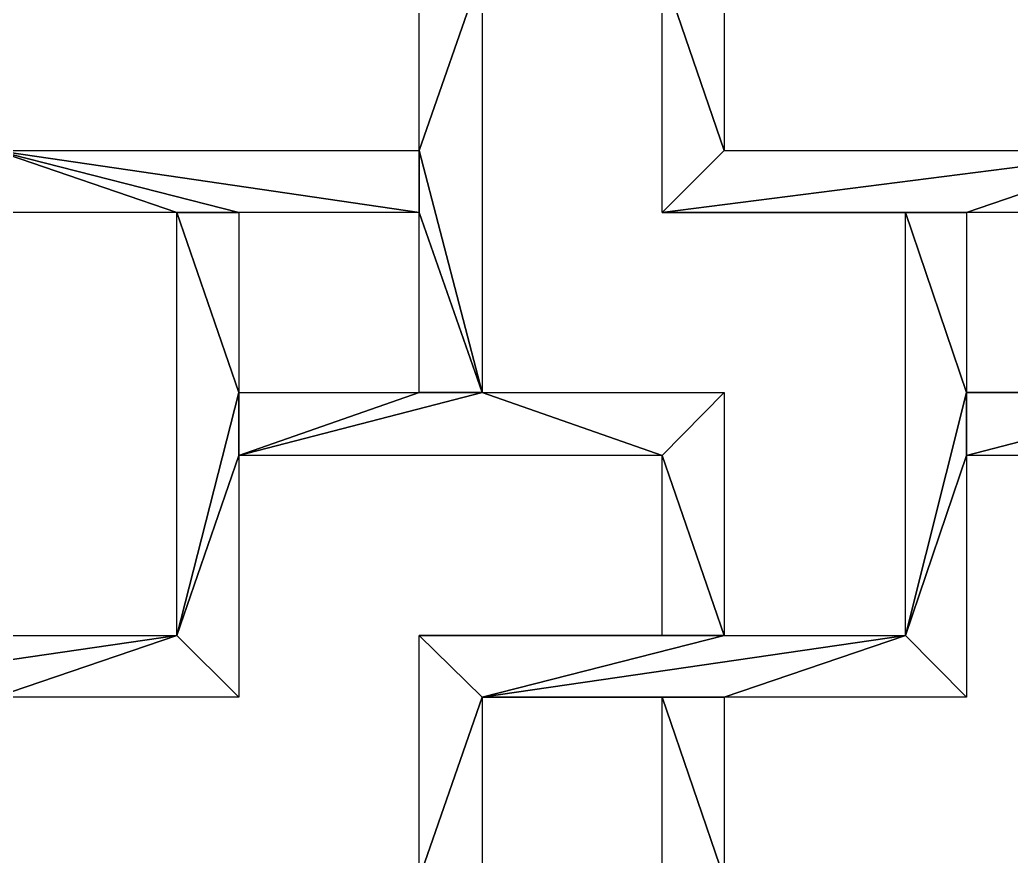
# Model space of a CAD drawing. Header units: centimetres. Extents: x -27.5 to -18.9, y -9.4 to 9.5.
# Drawn here: x -24.97 to -23.065, y 2.455 to 4.063 of the extents above; entities that cross this region are included whole.
import ezdxf

# ---------------------------------------------------------------- set-up
doc = ezdxf.new("R2010")
doc.units = ezdxf.units.CM
doc.header["$MEASUREMENT"] = 0
doc.layers.add('layer 1', color=7, linetype='Continuous')

msp = doc.modelspace()

# ---------------------------------------------------------------- linework, layer by layer
at = {"layer": 'layer 1', "color": 250}
for points in [[(-24.20296, 4.27908), (-24.20296, 4.27908), (-24.20296, 3.81177), (-24.20296, 3.81177), (-24.20296, 3.81177), (-24.20296, 3.81177), (-24.0818, 4.16008), (-24.0818, 4.16008), (-24.0818, 4.16008), (-24.0818, 4.16008), (-24.20296, 4.27908), (-24.20296, 4.27908)], [(-24.20296, 4.27908), (-24.20296, 4.27908), (-24.20296, 3.81177), (-24.20296, 3.81177), (-24.20296, 3.81177), (-24.20296, 3.81177), (-24.0818, 4.16008), (-24.0818, 4.16008), (-24.0818, 4.16008), (-24.0818, 4.16008), (-24.20296, 4.27908), (-24.20296, 4.27908)], [(-24.0818, 4.16008), (-24.0818, 4.16008), (-24.20296, 3.81177), (-24.20296, 3.81177), (-24.20296, 3.81177), (-24.20296, 3.81177), (-24.0818, 3.34667), (-24.0818, 3.34667), (-24.0818, 3.34667), (-24.0818, 3.34667), (-24.0818, 4.16008), (-24.0818, 4.16008)], [(-24.0818, 4.16008), (-24.0818, 4.16008), (-24.20296, 3.81177), (-24.20296, 3.81177), (-24.20296, 3.81177), (-24.20296, 3.81177), (-24.0818, 3.34667), (-24.0818, 3.34667), (-24.0818, 3.34667), (-24.0818, 3.34667), (-24.0818, 4.16008), (-24.0818, 4.16008)], [(-23.73551, 4.16008), (-23.73551, 4.16008), (-23.73551, 3.69282), (-23.73551, 3.69282), (-23.73551, 3.69282), (-23.73551, 3.69282), (-23.6165, 3.81177), (-23.6165, 3.81177), (-23.6165, 3.81177), (-23.6165, 3.81177), (-23.73551, 4.16008), (-23.73551, 4.16008)], [(-23.73551, 4.16008), (-23.73551, 4.16008), (-23.73551, 3.69282), (-23.73551, 3.69282), (-23.73551, 3.69282), (-23.73551, 3.69282), (-23.6165, 3.81177), (-23.6165, 3.81177), (-23.6165, 3.81177), (-23.6165, 3.81177), (-23.73551, 4.16008), (-23.73551, 4.16008)], [(-23.6165, 4.16008), (-23.6165, 4.16008), (-23.73551, 4.16008), (-23.73551, 4.16008), (-23.73551, 4.16008), (-23.73551, 4.16008), (-23.6165, 3.81177), (-23.6165, 3.81177), (-23.6165, 3.81177), (-23.6165, 3.81177), (-23.6165, 4.16008), (-23.6165, 4.16008)], [(-23.6165, 4.16008), (-23.6165, 4.16008), (-23.73551, 4.16008), (-23.73551, 4.16008), (-23.73551, 4.16008), (-23.73551, 4.16008), (-23.6165, 3.81177), (-23.6165, 3.81177), (-23.6165, 3.81177), (-23.6165, 3.81177), (-23.6165, 4.16008), (-23.6165, 4.16008)], [(-25.01671, 3.81177), (-25.01671, 3.81177), (-25.1336, 3.69282), (-25.1336, 3.69282), (-25.1336, 3.69282), (-25.1336, 3.69282), (-24.6683, 3.69282), (-24.6683, 3.69282), (-24.6683, 3.69282), (-24.6683, 3.69282), (-25.01671, 3.81177), (-25.01671, 3.81177)], [(-25.01671, 3.81177), (-25.01671, 3.81177), (-25.1336, 3.69282), (-25.1336, 3.69282), (-25.1336, 3.69282), (-25.1336, 3.69282), (-24.6683, 3.69282), (-24.6683, 3.69282), (-24.6683, 3.69282), (-24.6683, 3.69282), (-25.01671, 3.81177), (-25.01671, 3.81177)], [(-25.01671, 3.81177), (-25.01671, 3.81177), (-24.54926, 3.69282), (-24.54926, 3.69282), (-24.54926, 3.69282), (-24.54926, 3.69282), (-24.20296, 3.69282), (-24.20296, 3.69282), (-24.20296, 3.69282), (-24.20296, 3.69282), (-25.01671, 3.81177), (-25.01671, 3.81177)], [(-25.01671, 3.81177), (-25.01671, 3.81177), (-24.54926, 3.69282), (-24.54926, 3.69282), (-24.54926, 3.69282), (-24.54926, 3.69282), (-24.20296, 3.69282), (-24.20296, 3.69282), (-24.20296, 3.69282), (-24.20296, 3.69282), (-25.01671, 3.81177), (-25.01671, 3.81177)], [(-25.01671, 3.81177), (-25.01671, 3.81177), (-24.6683, 3.69282), (-24.6683, 3.69282), (-24.6683, 3.69282), (-24.6683, 3.69282), (-24.54926, 3.69282), (-24.54926, 3.69282), (-24.54926, 3.69282), (-24.54926, 3.69282), (-25.01671, 3.81177), (-25.01671, 3.81177)], [(-25.01671, 3.81177), (-25.01671, 3.81177), (-24.6683, 3.69282), (-24.6683, 3.69282), (-24.6683, 3.69282), (-24.6683, 3.69282), (-24.54926, 3.69282), (-24.54926, 3.69282), (-24.54926, 3.69282), (-24.54926, 3.69282), (-25.01671, 3.81177), (-25.01671, 3.81177)], [(-24.20296, 3.81177), (-24.20296, 3.81177), (-25.01671, 3.81177), (-25.01671, 3.81177), (-25.01671, 3.81177), (-25.01671, 3.81177), (-24.20296, 3.69282), (-24.20296, 3.69282), (-24.20296, 3.69282), (-24.20296, 3.69282), (-24.20296, 3.81177), (-24.20296, 3.81177)], [(-24.20296, 3.81177), (-24.20296, 3.81177), (-25.01671, 3.81177), (-25.01671, 3.81177), (-25.01671, 3.81177), (-25.01671, 3.81177), (-24.20296, 3.69282), (-24.20296, 3.69282), (-24.20296, 3.69282), (-24.20296, 3.69282), (-24.20296, 3.81177), (-24.20296, 3.81177)], [(-24.20296, 3.81177), (-24.20296, 3.81177), (-24.20296, 3.69282), (-24.20296, 3.69282), (-24.20296, 3.69282), (-24.20296, 3.69282), (-24.0818, 3.34667), (-24.0818, 3.34667), (-24.0818, 3.34667), (-24.0818, 3.34667), (-24.20296, 3.81177), (-24.20296, 3.81177)], [(-24.20296, 3.81177), (-24.20296, 3.81177), (-24.20296, 3.69282), (-24.20296, 3.69282), (-24.20296, 3.69282), (-24.20296, 3.69282), (-24.0818, 3.34667), (-24.0818, 3.34667), (-24.0818, 3.34667), (-24.0818, 3.34667), (-24.20296, 3.81177), (-24.20296, 3.81177)], [(-22.80275, 3.81177), (-22.80275, 3.81177), (-23.73551, 3.69282), (-23.73551, 3.69282), (-23.73551, 3.69282), (-23.73551, 3.69282), (-23.15117, 3.69282), (-23.15117, 3.69282), (-23.15117, 3.69282), (-23.15117, 3.69282), (-22.80275, 3.81177), (-22.80275, 3.81177)], [(-22.80275, 3.81177), (-22.80275, 3.81177), (-23.73551, 3.69282), (-23.73551, 3.69282), (-23.73551, 3.69282), (-23.73551, 3.69282), (-23.15117, 3.69282), (-23.15117, 3.69282), (-23.15117, 3.69282), (-23.15117, 3.69282), (-22.80275, 3.81177), (-22.80275, 3.81177)], [(-23.6165, 3.81177), (-23.6165, 3.81177), (-23.73551, 3.69282), (-23.73551, 3.69282), (-23.73551, 3.69282), (-23.73551, 3.69282), (-22.80275, 3.81177), (-22.80275, 3.81177), (-22.80275, 3.81177), (-22.80275, 3.81177), (-23.6165, 3.81177), (-23.6165, 3.81177)], [(-23.6165, 3.81177), (-23.6165, 3.81177), (-23.73551, 3.69282), (-23.73551, 3.69282), (-23.73551, 3.69282), (-23.73551, 3.69282), (-22.80275, 3.81177), (-22.80275, 3.81177), (-22.80275, 3.81177), (-22.80275, 3.81177), (-23.6165, 3.81177), (-23.6165, 3.81177)], [(-22.80275, 3.81177), (-22.80275, 3.81177), (-23.15117, 3.69282), (-23.15117, 3.69282), (-23.15117, 3.69282), (-23.15117, 3.69282), (-22.80275, 3.69282), (-22.80275, 3.69282), (-22.80275, 3.69282), (-22.80275, 3.69282), (-22.80275, 3.81177), (-22.80275, 3.81177)], [(-22.80275, 3.81177), (-22.80275, 3.81177), (-23.15117, 3.69282), (-23.15117, 3.69282), (-23.15117, 3.69282), (-23.15117, 3.69282), (-22.80275, 3.69282), (-22.80275, 3.69282), (-22.80275, 3.69282), (-22.80275, 3.69282), (-22.80275, 3.81177), (-22.80275, 3.81177)], [(-24.6683, 3.69282), (-24.6683, 3.69282), (-24.6683, 2.87941), (-24.6683, 2.87941), (-24.6683, 2.87941), (-24.6683, 2.87941), (-24.54926, 3.34667), (-24.54926, 3.34667), (-24.54926, 3.34667), (-24.54926, 3.34667), (-24.6683, 3.69282), (-24.6683, 3.69282)], [(-24.6683, 3.69282), (-24.6683, 3.69282), (-24.6683, 2.87941), (-24.6683, 2.87941), (-24.6683, 2.87941), (-24.6683, 2.87941), (-24.54926, 3.34667), (-24.54926, 3.34667), (-24.54926, 3.34667), (-24.54926, 3.34667), (-24.6683, 3.69282), (-24.6683, 3.69282)], [(-24.54926, 3.69282), (-24.54926, 3.69282), (-24.6683, 3.69282), (-24.6683, 3.69282), (-24.6683, 3.69282), (-24.6683, 3.69282), (-24.54926, 3.34667), (-24.54926, 3.34667), (-24.54926, 3.34667), (-24.54926, 3.34667), (-24.54926, 3.69282), (-24.54926, 3.69282)], [(-24.54926, 3.69282), (-24.54926, 3.69282), (-24.6683, 3.69282), (-24.6683, 3.69282), (-24.6683, 3.69282), (-24.6683, 3.69282), (-24.54926, 3.34667), (-24.54926, 3.34667), (-24.54926, 3.34667), (-24.54926, 3.34667), (-24.54926, 3.69282), (-24.54926, 3.69282)], [(-24.20296, 3.69282), (-24.20296, 3.69282), (-24.20296, 3.34667), (-24.20296, 3.34667), (-24.20296, 3.34667), (-24.20296, 3.34667), (-24.0818, 3.34667), (-24.0818, 3.34667), (-24.0818, 3.34667), (-24.0818, 3.34667), (-24.20296, 3.69282), (-24.20296, 3.69282)], [(-24.20296, 3.69282), (-24.20296, 3.69282), (-24.20296, 3.34667), (-24.20296, 3.34667), (-24.20296, 3.34667), (-24.20296, 3.34667), (-24.0818, 3.34667), (-24.0818, 3.34667), (-24.0818, 3.34667), (-24.0818, 3.34667), (-24.20296, 3.69282), (-24.20296, 3.69282)], [(-23.15117, 3.69282), (-23.15117, 3.69282), (-23.73551, 3.69282), (-23.73551, 3.69282), (-23.73551, 3.69282), (-23.73551, 3.69282), (-23.26805, 3.69282), (-23.26805, 3.69282), (-23.26805, 3.69282), (-23.26805, 3.69282), (-23.15117, 3.69282), (-23.15117, 3.69282)], [(-23.15117, 3.69282), (-23.15117, 3.69282), (-23.73551, 3.69282), (-23.73551, 3.69282), (-23.73551, 3.69282), (-23.73551, 3.69282), (-23.26805, 3.69282), (-23.26805, 3.69282), (-23.26805, 3.69282), (-23.26805, 3.69282), (-23.15117, 3.69282), (-23.15117, 3.69282)], [(-23.26805, 3.69282), (-23.26805, 3.69282), (-23.26805, 2.87941), (-23.26805, 2.87941), (-23.26805, 2.87941), (-23.26805, 2.87941), (-23.15117, 3.34667), (-23.15117, 3.34667), (-23.15117, 3.34667), (-23.15117, 3.34667), (-23.26805, 3.69282), (-23.26805, 3.69282)], [(-23.26805, 3.69282), (-23.26805, 3.69282), (-23.26805, 2.87941), (-23.26805, 2.87941), (-23.26805, 2.87941), (-23.26805, 2.87941), (-23.15117, 3.34667), (-23.15117, 3.34667), (-23.15117, 3.34667), (-23.15117, 3.34667), (-23.26805, 3.69282), (-23.26805, 3.69282)], [(-23.15117, 3.69282), (-23.15117, 3.69282), (-23.26805, 3.69282), (-23.26805, 3.69282), (-23.26805, 3.69282), (-23.26805, 3.69282), (-23.15117, 3.34667), (-23.15117, 3.34667), (-23.15117, 3.34667), (-23.15117, 3.34667), (-23.15117, 3.69282), (-23.15117, 3.69282)], [(-23.15117, 3.69282), (-23.15117, 3.69282), (-23.26805, 3.69282), (-23.26805, 3.69282), (-23.26805, 3.69282), (-23.26805, 3.69282), (-23.15117, 3.34667), (-23.15117, 3.34667), (-23.15117, 3.34667), (-23.15117, 3.34667), (-23.15117, 3.69282), (-23.15117, 3.69282)], [(-24.54926, 3.34667), (-24.54926, 3.34667), (-24.6683, 2.87941), (-24.6683, 2.87941), (-24.6683, 2.87941), (-24.6683, 2.87941), (-24.54926, 3.22556), (-24.54926, 3.22556), (-24.54926, 3.22556), (-24.54926, 3.22556), (-24.54926, 3.34667), (-24.54926, 3.34667)], [(-24.54926, 3.34667), (-24.54926, 3.34667), (-24.6683, 2.87941), (-24.6683, 2.87941), (-24.6683, 2.87941), (-24.6683, 2.87941), (-24.54926, 3.22556), (-24.54926, 3.22556), (-24.54926, 3.22556), (-24.54926, 3.22556), (-24.54926, 3.34667), (-24.54926, 3.34667)], [(-24.0818, 3.34667), (-24.0818, 3.34667), (-24.54926, 3.22556), (-24.54926, 3.22556), (-24.54926, 3.22556), (-24.54926, 3.22556), (-23.73551, 3.22556), (-23.73551, 3.22556), (-23.73551, 3.22556), (-23.73551, 3.22556), (-24.0818, 3.34667), (-24.0818, 3.34667)], [(-24.0818, 3.34667), (-24.0818, 3.34667), (-24.54926, 3.22556), (-24.54926, 3.22556), (-24.54926, 3.22556), (-24.54926, 3.22556), (-23.73551, 3.22556), (-23.73551, 3.22556), (-23.73551, 3.22556), (-23.73551, 3.22556), (-24.0818, 3.34667), (-24.0818, 3.34667)], [(-24.20296, 3.34667), (-24.20296, 3.34667), (-24.54926, 3.22556), (-24.54926, 3.22556), (-24.54926, 3.22556), (-24.54926, 3.22556), (-24.0818, 3.34667), (-24.0818, 3.34667), (-24.0818, 3.34667), (-24.0818, 3.34667), (-24.20296, 3.34667), (-24.20296, 3.34667)], [(-24.20296, 3.34667), (-24.20296, 3.34667), (-24.54926, 3.22556), (-24.54926, 3.22556), (-24.54926, 3.22556), (-24.54926, 3.22556), (-24.0818, 3.34667), (-24.0818, 3.34667), (-24.0818, 3.34667), (-24.0818, 3.34667), (-24.20296, 3.34667), (-24.20296, 3.34667)], [(-24.54926, 3.22556), (-24.54926, 3.22556), (-24.20296, 3.34667), (-24.20296, 3.34667), (-24.20296, 3.34667), (-24.20296, 3.34667), (-24.54926, 3.34667), (-24.54926, 3.34667), (-24.54926, 3.34667), (-24.54926, 3.34667), (-24.54926, 3.22556), (-24.54926, 3.22556)], [(-24.54926, 3.22556), (-24.54926, 3.22556), (-24.20296, 3.34667), (-24.20296, 3.34667), (-24.20296, 3.34667), (-24.20296, 3.34667), (-24.54926, 3.34667), (-24.54926, 3.34667), (-24.54926, 3.34667), (-24.54926, 3.34667), (-24.54926, 3.22556), (-24.54926, 3.22556)], [(-24.0818, 3.34667), (-24.0818, 3.34667), (-23.73551, 3.22556), (-23.73551, 3.22556), (-23.73551, 3.22556), (-23.73551, 3.22556), (-23.6165, 3.34667), (-23.6165, 3.34667), (-23.6165, 3.34667), (-23.6165, 3.34667), (-24.0818, 3.34667), (-24.0818, 3.34667)], [(-24.0818, 3.34667), (-24.0818, 3.34667), (-23.73551, 3.22556), (-23.73551, 3.22556), (-23.73551, 3.22556), (-23.73551, 3.22556), (-23.6165, 3.34667), (-23.6165, 3.34667), (-23.6165, 3.34667), (-23.6165, 3.34667), (-24.0818, 3.34667), (-24.0818, 3.34667)], [(-23.6165, 3.34667), (-23.6165, 3.34667), (-23.73551, 3.22556), (-23.73551, 3.22556), (-23.73551, 3.22556), (-23.73551, 3.22556), (-23.6165, 2.87941), (-23.6165, 2.87941), (-23.6165, 2.87941), (-23.6165, 2.87941), (-23.6165, 3.34667), (-23.6165, 3.34667)], [(-23.6165, 3.34667), (-23.6165, 3.34667), (-23.73551, 3.22556), (-23.73551, 3.22556), (-23.73551, 3.22556), (-23.73551, 3.22556), (-23.6165, 2.87941), (-23.6165, 2.87941), (-23.6165, 2.87941), (-23.6165, 2.87941), (-23.6165, 3.34667), (-23.6165, 3.34667)], [(-23.15117, 3.34667), (-23.15117, 3.34667), (-23.26805, 2.87941), (-23.26805, 2.87941), (-23.26805, 2.87941), (-23.26805, 2.87941), (-23.15117, 3.22556), (-23.15117, 3.22556), (-23.15117, 3.22556), (-23.15117, 3.22556), (-23.15117, 3.34667), (-23.15117, 3.34667)], [(-23.15117, 3.34667), (-23.15117, 3.34667), (-23.26805, 2.87941), (-23.26805, 2.87941), (-23.26805, 2.87941), (-23.26805, 2.87941), (-23.15117, 3.22556), (-23.15117, 3.22556), (-23.15117, 3.22556), (-23.15117, 3.22556), (-23.15117, 3.34667), (-23.15117, 3.34667)], [(-22.68371, 3.34667), (-22.68371, 3.34667), (-23.15117, 3.22556), (-23.15117, 3.22556), (-23.15117, 3.22556), (-23.15117, 3.22556), (-22.33746, 3.22556), (-22.33746, 3.22556), (-22.33746, 3.22556), (-22.33746, 3.22556), (-22.68371, 3.34667), (-22.68371, 3.34667)], [(-22.68371, 3.34667), (-22.68371, 3.34667), (-23.15117, 3.22556), (-23.15117, 3.22556), (-23.15117, 3.22556), (-23.15117, 3.22556), (-22.33746, 3.22556), (-22.33746, 3.22556), (-22.33746, 3.22556), (-22.33746, 3.22556), (-22.68371, 3.34667), (-22.68371, 3.34667)], [(-23.15117, 3.34667), (-23.15117, 3.34667), (-23.15117, 3.22556), (-23.15117, 3.22556), (-23.15117, 3.22556), (-23.15117, 3.22556), (-22.68371, 3.34667), (-22.68371, 3.34667), (-22.68371, 3.34667), (-22.68371, 3.34667), (-23.15117, 3.34667), (-23.15117, 3.34667)], [(-23.15117, 3.34667), (-23.15117, 3.34667), (-23.15117, 3.22556), (-23.15117, 3.22556), (-23.15117, 3.22556), (-23.15117, 3.22556), (-22.68371, 3.34667), (-22.68371, 3.34667), (-22.68371, 3.34667), (-22.68371, 3.34667), (-23.15117, 3.34667), (-23.15117, 3.34667)], [(-22.80275, 3.34667), (-22.80275, 3.34667), (-23.15117, 3.34667), (-23.15117, 3.34667), (-23.15117, 3.34667), (-23.15117, 3.34667), (-22.68371, 3.34667), (-22.68371, 3.34667), (-22.68371, 3.34667), (-22.68371, 3.34667), (-22.80275, 3.34667), (-22.80275, 3.34667)], [(-22.80275, 3.34667), (-22.80275, 3.34667), (-23.15117, 3.34667), (-23.15117, 3.34667), (-23.15117, 3.34667), (-23.15117, 3.34667), (-22.68371, 3.34667), (-22.68371, 3.34667), (-22.68371, 3.34667), (-22.68371, 3.34667), (-22.80275, 3.34667), (-22.80275, 3.34667)], [(-24.54926, 3.22556), (-24.54926, 3.22556), (-24.6683, 2.87941), (-24.6683, 2.87941), (-24.6683, 2.87941), (-24.6683, 2.87941), (-24.54926, 2.76042), (-24.54926, 2.76042), (-24.54926, 2.76042), (-24.54926, 2.76042), (-24.54926, 3.22556), (-24.54926, 3.22556)], [(-24.54926, 3.22556), (-24.54926, 3.22556), (-24.6683, 2.87941), (-24.6683, 2.87941), (-24.6683, 2.87941), (-24.6683, 2.87941), (-24.54926, 2.76042), (-24.54926, 2.76042), (-24.54926, 2.76042), (-24.54926, 2.76042), (-24.54926, 3.22556), (-24.54926, 3.22556)], [(-23.73551, 3.22556), (-23.73551, 3.22556), (-23.73551, 2.87941), (-23.73551, 2.87941), (-23.73551, 2.87941), (-23.73551, 2.87941), (-23.6165, 2.87941), (-23.6165, 2.87941), (-23.6165, 2.87941), (-23.6165, 2.87941), (-23.73551, 3.22556), (-23.73551, 3.22556)], [(-23.73551, 3.22556), (-23.73551, 3.22556), (-23.73551, 2.87941), (-23.73551, 2.87941), (-23.73551, 2.87941), (-23.73551, 2.87941), (-23.6165, 2.87941), (-23.6165, 2.87941), (-23.6165, 2.87941), (-23.6165, 2.87941), (-23.73551, 3.22556), (-23.73551, 3.22556)], [(-23.15117, 3.22556), (-23.15117, 3.22556), (-23.26805, 2.87941), (-23.26805, 2.87941), (-23.26805, 2.87941), (-23.26805, 2.87941), (-23.15117, 2.76042), (-23.15117, 2.76042), (-23.15117, 2.76042), (-23.15117, 2.76042), (-23.15117, 3.22556), (-23.15117, 3.22556)], [(-23.15117, 3.22556), (-23.15117, 3.22556), (-23.26805, 2.87941), (-23.26805, 2.87941), (-23.26805, 2.87941), (-23.26805, 2.87941), (-23.15117, 2.76042), (-23.15117, 2.76042), (-23.15117, 2.76042), (-23.15117, 2.76042), (-23.15117, 3.22556), (-23.15117, 3.22556)], [(-24.6683, 2.87941), (-24.6683, 2.87941), (-25.48201, 2.76042), (-25.48201, 2.76042), (-25.48201, 2.76042), (-25.48201, 2.76042), (-25.01671, 2.76042), (-25.01671, 2.76042), (-25.01671, 2.76042), (-25.01671, 2.76042), (-24.6683, 2.87941), (-24.6683, 2.87941)], [(-24.6683, 2.87941), (-24.6683, 2.87941), (-25.48201, 2.76042), (-25.48201, 2.76042), (-25.48201, 2.76042), (-25.48201, 2.76042), (-25.01671, 2.76042), (-25.01671, 2.76042), (-25.01671, 2.76042), (-25.01671, 2.76042), (-24.6683, 2.87941), (-24.6683, 2.87941)], [(-25.01455, 2.87941), (-25.01455, 2.87941), (-25.48201, 2.76042), (-25.48201, 2.76042), (-25.48201, 2.76042), (-25.48201, 2.76042), (-24.6683, 2.87941), (-24.6683, 2.87941), (-24.6683, 2.87941), (-24.6683, 2.87941), (-25.01455, 2.87941), (-25.01455, 2.87941)], [(-25.01455, 2.87941), (-25.01455, 2.87941), (-25.48201, 2.76042), (-25.48201, 2.76042), (-25.48201, 2.76042), (-25.48201, 2.76042), (-24.6683, 2.87941), (-24.6683, 2.87941), (-24.6683, 2.87941), (-24.6683, 2.87941), (-25.01455, 2.87941), (-25.01455, 2.87941)], [(-24.6683, 2.87941), (-24.6683, 2.87941), (-25.01671, 2.76042), (-25.01671, 2.76042), (-25.01671, 2.76042), (-25.01671, 2.76042), (-24.54926, 2.76042), (-24.54926, 2.76042), (-24.54926, 2.76042), (-24.54926, 2.76042), (-24.6683, 2.87941), (-24.6683, 2.87941)], [(-24.6683, 2.87941), (-24.6683, 2.87941), (-25.01671, 2.76042), (-25.01671, 2.76042), (-25.01671, 2.76042), (-25.01671, 2.76042), (-24.54926, 2.76042), (-24.54926, 2.76042), (-24.54926, 2.76042), (-24.54926, 2.76042), (-24.6683, 2.87941), (-24.6683, 2.87941)], [(-24.20296, 2.87941), (-24.20296, 2.87941), (-24.0818, 2.76042), (-24.0818, 2.76042), (-24.0818, 2.76042), (-24.0818, 2.76042), (-23.6165, 2.87941), (-23.6165, 2.87941), (-23.6165, 2.87941), (-23.6165, 2.87941), (-24.20296, 2.87941), (-24.20296, 2.87941)], [(-24.20296, 2.87941), (-24.20296, 2.87941), (-24.0818, 2.76042), (-24.0818, 2.76042), (-24.0818, 2.76042), (-24.0818, 2.76042), (-23.6165, 2.87941), (-23.6165, 2.87941), (-23.6165, 2.87941), (-23.6165, 2.87941), (-24.20296, 2.87941), (-24.20296, 2.87941)], [(-24.20296, 2.87941), (-24.20296, 2.87941), (-24.20296, 2.41215), (-24.20296, 2.41215), (-24.20296, 2.41215), (-24.20296, 2.41215), (-24.0818, 2.76042), (-24.0818, 2.76042), (-24.0818, 2.76042), (-24.0818, 2.76042), (-24.20296, 2.87941), (-24.20296, 2.87941)], [(-24.20296, 2.87941), (-24.20296, 2.87941), (-24.20296, 2.41215), (-24.20296, 2.41215), (-24.20296, 2.41215), (-24.20296, 2.41215), (-24.0818, 2.76042), (-24.0818, 2.76042), (-24.0818, 2.76042), (-24.0818, 2.76042), (-24.20296, 2.87941), (-24.20296, 2.87941)], [(-23.73551, 2.87941), (-23.73551, 2.87941), (-24.20296, 2.87941), (-24.20296, 2.87941), (-24.20296, 2.87941), (-24.20296, 2.87941), (-23.6165, 2.87941), (-23.6165, 2.87941), (-23.6165, 2.87941), (-23.6165, 2.87941), (-23.73551, 2.87941), (-23.73551, 2.87941)], [(-23.73551, 2.87941), (-23.73551, 2.87941), (-24.20296, 2.87941), (-24.20296, 2.87941), (-24.20296, 2.87941), (-24.20296, 2.87941), (-23.6165, 2.87941), (-23.6165, 2.87941), (-23.6165, 2.87941), (-23.6165, 2.87941), (-23.73551, 2.87941), (-23.73551, 2.87941)], [(-23.26805, 2.87941), (-23.26805, 2.87941), (-24.0818, 2.76042), (-24.0818, 2.76042), (-24.0818, 2.76042), (-24.0818, 2.76042), (-23.6165, 2.76042), (-23.6165, 2.76042), (-23.6165, 2.76042), (-23.6165, 2.76042), (-23.26805, 2.87941), (-23.26805, 2.87941)], [(-23.26805, 2.87941), (-23.26805, 2.87941), (-24.0818, 2.76042), (-24.0818, 2.76042), (-24.0818, 2.76042), (-24.0818, 2.76042), (-23.6165, 2.76042), (-23.6165, 2.76042), (-23.6165, 2.76042), (-23.6165, 2.76042), (-23.26805, 2.87941), (-23.26805, 2.87941)], [(-23.6165, 2.87941), (-23.6165, 2.87941), (-24.0818, 2.76042), (-24.0818, 2.76042), (-24.0818, 2.76042), (-24.0818, 2.76042), (-23.26805, 2.87941), (-23.26805, 2.87941), (-23.26805, 2.87941), (-23.26805, 2.87941), (-23.6165, 2.87941), (-23.6165, 2.87941)], [(-23.6165, 2.87941), (-23.6165, 2.87941), (-24.0818, 2.76042), (-24.0818, 2.76042), (-24.0818, 2.76042), (-24.0818, 2.76042), (-23.26805, 2.87941), (-23.26805, 2.87941), (-23.26805, 2.87941), (-23.26805, 2.87941), (-23.6165, 2.87941), (-23.6165, 2.87941)], [(-23.26805, 2.87941), (-23.26805, 2.87941), (-23.6165, 2.76042), (-23.6165, 2.76042), (-23.6165, 2.76042), (-23.6165, 2.76042), (-23.15117, 2.76042), (-23.15117, 2.76042), (-23.15117, 2.76042), (-23.15117, 2.76042), (-23.26805, 2.87941), (-23.26805, 2.87941)], [(-23.26805, 2.87941), (-23.26805, 2.87941), (-23.6165, 2.76042), (-23.6165, 2.76042), (-23.6165, 2.76042), (-23.6165, 2.76042), (-23.15117, 2.76042), (-23.15117, 2.76042), (-23.15117, 2.76042), (-23.15117, 2.76042), (-23.26805, 2.87941), (-23.26805, 2.87941)], [(-24.0818, 2.76042), (-24.0818, 2.76042), (-24.20296, 2.41215), (-24.20296, 2.41215), (-24.20296, 2.41215), (-24.20296, 2.41215), (-24.0818, 1.94704), (-24.0818, 1.94704), (-24.0818, 1.94704), (-24.0818, 1.94704), (-24.0818, 2.76042), (-24.0818, 2.76042)], [(-24.0818, 2.76042), (-24.0818, 2.76042), (-24.20296, 2.41215), (-24.20296, 2.41215), (-24.20296, 2.41215), (-24.20296, 2.41215), (-24.0818, 1.94704), (-24.0818, 1.94704), (-24.0818, 1.94704), (-24.0818, 1.94704), (-24.0818, 2.76042), (-24.0818, 2.76042)], [(-23.6165, 2.76042), (-23.6165, 2.76042), (-24.0818, 2.76042), (-24.0818, 2.76042), (-24.0818, 2.76042), (-24.0818, 2.76042), (-23.73551, 2.76042), (-23.73551, 2.76042), (-23.73551, 2.76042), (-23.73551, 2.76042), (-23.6165, 2.76042), (-23.6165, 2.76042)], [(-23.6165, 2.76042), (-23.6165, 2.76042), (-24.0818, 2.76042), (-24.0818, 2.76042), (-24.0818, 2.76042), (-24.0818, 2.76042), (-23.73551, 2.76042), (-23.73551, 2.76042), (-23.73551, 2.76042), (-23.73551, 2.76042), (-23.6165, 2.76042), (-23.6165, 2.76042)], [(-23.73551, 2.76042), (-23.73551, 2.76042), (-23.73551, 2.29315), (-23.73551, 2.29315), (-23.73551, 2.29315), (-23.73551, 2.29315), (-23.6165, 2.41215), (-23.6165, 2.41215), (-23.6165, 2.41215), (-23.6165, 2.41215), (-23.73551, 2.76042), (-23.73551, 2.76042)], [(-23.73551, 2.76042), (-23.73551, 2.76042), (-23.73551, 2.29315), (-23.73551, 2.29315), (-23.73551, 2.29315), (-23.73551, 2.29315), (-23.6165, 2.41215), (-23.6165, 2.41215), (-23.6165, 2.41215), (-23.6165, 2.41215), (-23.73551, 2.76042), (-23.73551, 2.76042)], [(-23.6165, 2.76042), (-23.6165, 2.76042), (-23.73551, 2.76042), (-23.73551, 2.76042), (-23.73551, 2.76042), (-23.73551, 2.76042), (-23.6165, 2.41215), (-23.6165, 2.41215), (-23.6165, 2.41215), (-23.6165, 2.41215), (-23.6165, 2.76042), (-23.6165, 2.76042)], [(-23.6165, 2.76042), (-23.6165, 2.76042), (-23.73551, 2.76042), (-23.73551, 2.76042), (-23.73551, 2.76042), (-23.73551, 2.76042), (-23.6165, 2.41215), (-23.6165, 2.41215), (-23.6165, 2.41215), (-23.6165, 2.41215), (-23.6165, 2.76042), (-23.6165, 2.76042)]]:
    msp.add_open_spline(points, degree=3, knots=[0, 0, 0, 0, 0.25, 0.25, 0.25, 0.25, 0.5, 0.5, 0.5, 0.5, 1, 1, 1, 1], dxfattribs=at)

doc.saveas('drawing.dxf')
